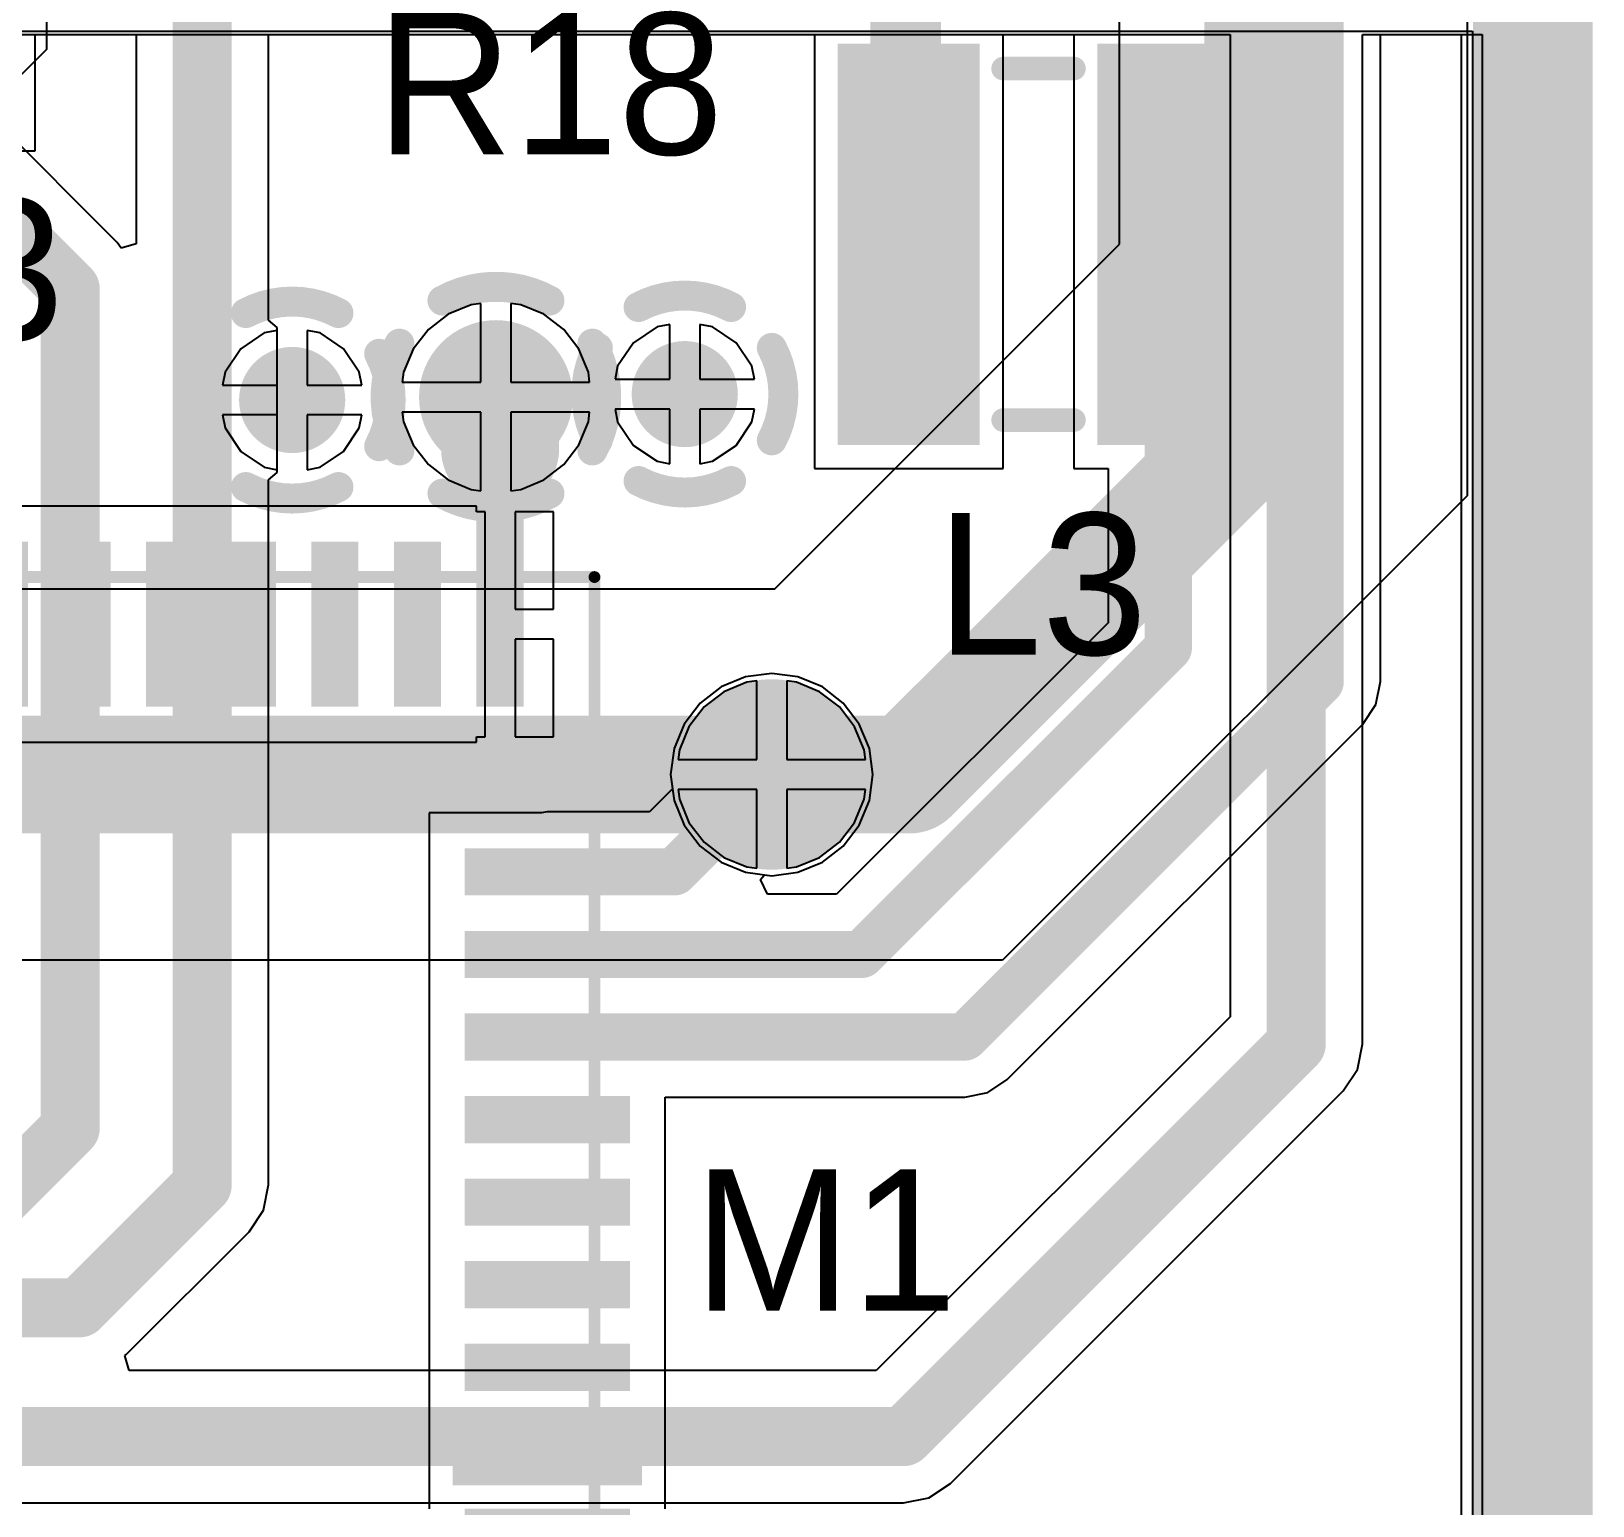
# Model space of a CAD drawing. Header units: millimetres. Extents: x -51 to 108, y 36 to 112.
# Drawn here: x 94.31 to 107.54, y 46.35 to 58.85 of the extents above; entities that cross this region are included whole.
import ezdxf

# ---------------------------------------------------------------- set-up
doc = ezdxf.new("R2010")
doc.units = ezdxf.units.MM
for name, color, linetype in [('BottomLayer', 5, 'Continuous'), ('BottomSolder', 6, 'Continuous'), ('InternalPlane1', 76, 'Continuous'), ('MidLayer1', 16, 'Continuous'), ('PadHoleLayer', 156, 'Continuous'), ('TopLayer', 1, 'Continuous'), ('TopOverlay', 2, 'Continuous'), ('TopSolder', 216, 'Continuous'), ('ViaHoleLayer', 16, 'Continuous')]:
    doc.layers.add(name, color=color, linetype=linetype)

# ---------------------------------------------------------------- blocks, each defined once
blk = doc.blocks.new('WE_TPC_2828_61')
at = {"layer": 'TopLayer'}
for points in [[(-1.6, 0.6), (1.6, 0.6), (-1.6, 1.6), (1.6, 1.6)], [(-1.6, -1.6), (1.6, -1.6), (-1.6, -0.6), (1.6, -0.6)]]:
    blk.add_solid(points, dxfattribs=at)
at = {"layer": 'TopOverlay', "const_width": 0.2}
for points in [[(-1.49, -0.3), (-1.49, 0.3)], [(1.49, -0.3), (1.49, 0.3)]]:
    blk.add_lwpolyline(points, dxfattribs=at)
at = {"layer": 'TopOverlay', "const_width": 0.1}
for points in [[(-1.54, 0.3, 1), (-1.44, 0.3, 1)], [(1.44, 0.3, 1), (1.54, 0.3, 1)], [(-1.54, -0.3, 1), (-1.44, -0.3, 1)], [(1.44, -0.3, 1), (1.54, -0.3, 1)]]:
    blk.add_lwpolyline(points, format="xyb", close=True, dxfattribs=at)
at = {"layer": 'TopSolder'}
for points in [[(-1.702, 0.498), (1.702, 0.498), (-1.702, 1.702), (1.702, 1.702)], [(-1.702, -1.702), (1.702, -1.702), (-1.702, -0.498), (1.702, -0.498)]]:
    blk.add_solid(points, dxfattribs=at)
blk = doc.blocks.new('PCB_MDBT42Q_10X16_67')
at = {"layer": 'TopLayer'}
for points in [[(-5.3, -4.6), (-3.9, -4.6), (-5.3, -3.8), (-3.9, -3.8)], [(3.9, -4.6), (5.3, -4.6), (3.9, -3.8), (5.3, -3.8)], [(2.4, -4.95), (3.4, -4.95), (2.4, -4.55), (3.4, -4.55)], [(3.9, -5.3), (5.3, -5.3), (3.9, -4.9), (5.3, -4.9)], [(3.9, -6), (5.3, -6), (3.9, -5.6), (5.3, -5.6)], [(2.4, -6.35), (3.4, -6.35), (2.4, -5.95), (3.4, -5.95)], [(3.9, -6.7), (5.3, -6.7), (3.9, -6.3), (5.3, -6.3)], [(-3.9, -7), (-5.3, -7), (-3.9, -7.4), (-5.3, -7.4)], [(3.9, -7.4), (5.3, -7.4), (3.9, -7), (5.3, -7)], [(-3.9, -7.7), (-5.3, -7.7), (-3.9, -8.1), (-5.3, -8.1)], [(3.9, -8.1), (5.3, -8.1), (3.9, -7.7), (5.3, -7.7)], [(-3.9, -8.4), (-5.3, -8.4), (-3.9, -8.8), (-5.3, -8.8)], [(3.9, -8.8), (5.3, -8.8), (3.9, -8.4), (5.3, -8.4)], [(-3.9, -9.1), (-5.3, -9.1), (-3.9, -9.5), (-5.3, -9.5)], [(3.9, -9.5), (5.3, -9.5), (3.9, -9.1), (5.3, -9.1)], [(-3.9, -9.8), (-5.3, -9.8), (-3.9, -10.2), (-5.3, -10.2)], [(3.9, -10.2), (5.3, -10.2), (3.9, -9.8), (5.3, -9.8)], [(-3.9, -10.5), (-5.3, -10.5), (-3.9, -10.9), (-5.3, -10.9)], [(3.9, -10.9), (5.3, -10.9), (3.9, -10.5), (5.3, -10.5)], [(-3.9, -11.2), (-5.3, -11.2), (-3.9, -11.6), (-5.3, -11.6)], [(3.9, -11.6), (5.3, -11.6), (3.9, -11.2), (5.3, -11.2)], [(-3.9, -11.9), (-5.3, -11.9), (-3.9, -12.3), (-5.3, -12.3)], [(3.9, -12.3), (5.3, -12.3), (3.9, -11.9), (5.3, -11.9)], [(-3.9, -12.6), (-5.3, -12.6), (-3.9, -13), (-5.3, -13)], [(3.9, -13), (5.3, -13), (3.9, -12.6), (5.3, -12.6)], [(-3.9, -13.3), (-5.3, -13.3), (-3.9, -13.7), (-5.3, -13.7)], [(3.9, -13.7), (5.3, -13.7), (3.9, -13.3), (5.3, -13.3)], [(3.9, -14.4), (5.3, -14.4), (3.9, -14), (5.3, -14)], [(-4.4, -14.9), (-4.4, -16.3), (-4, -14.9), (-4, -16.3)], [(-3.7, -14.9), (-3.7, -16.3), (-3.3, -14.9), (-3.3, -16.3)], [(-3, -14.9), (-3, -16.3), (-2.6, -14.9), (-2.6, -16.3)], [(-2.3, -14.9), (-2.3, -16.3), (-1.9, -14.9), (-1.9, -16.3)], [(-1.6, -14.9), (-1.6, -16.3), (-1.2, -14.9), (-1.2, -16.3)], [(-0.9, -14.9), (-0.9, -16.3), (-0.5, -14.9), (-0.5, -16.3)], [(-0.2, -14.9), (-0.2, -16.3), (0.2, -14.9), (0.2, -16.3)], [(0.5, -14.9), (0.5, -16.3), (0.9, -14.9), (0.9, -16.3)], [(1.2, -14.9), (1.2, -16.3), (1.6, -14.9), (1.6, -16.3)], [(1.9, -14.9), (1.9, -16.3), (2.3, -14.9), (2.3, -16.3)], [(2.6, -14.9), (2.6, -16.3), (3, -14.9), (3, -16.3)], [(3.3, -14.9), (3.3, -16.3), (3.7, -14.9), (3.7, -16.3)], [(4, -14.9), (4, -16.3), (4.4, -14.9), (4.4, -16.3)]]:
    blk.add_solid(points, dxfattribs=at)
at = {"layer": 'TopOverlay', "const_width": 0.1}
for points in [[(-5, 0), (-5, -16)], [(0, 0), (-5, 0)], [(5, 0), (0, 0)], [(5, 0), (5, -16)], [(5, -16), (-5, -16)]]:
    blk.add_lwpolyline(points, dxfattribs=at)
at = {"layer": 'TopOverlay', "const_width": 0.05}
for points in [[(-5.025, 0, 1), (-4.975, 0, 1)], [(-5.025, 0, 1), (-4.975, 0, 1)], [(-0.025, 0, 1), (0.025, 0, 1)], [(-0.025, 0, 1), (0.025, 0, 1)], [(4.975, 0, 1), (5.025, 0, 1)], [(4.975, 0, 1), (5.025, 0, 1)], [(-5.025, -16, 1), (-4.975, -16, 1)], [(-5.025, -16, 1), (-4.975, -16, 1)], [(4.975, -16, 1), (5.025, -16, 1)], [(4.975, -16, 1), (5.025, -16, 1)]]:
    blk.add_lwpolyline(points, format="xyb", close=True, dxfattribs=at)
at = {"layer": 'TopSolder'}
for points in [[(-5.3, -4.6), (-3.9, -4.6), (-5.3, -3.8), (-3.9, -3.8)], [(3.9, -4.6), (5.3, -4.6), (3.9, -3.8), (5.3, -3.8)], [(2.4, -4.95), (3.4, -4.95), (2.4, -4.55), (3.4, -4.55)], [(3.9, -5.3), (5.3, -5.3), (3.9, -4.9), (5.3, -4.9)], [(3.9, -6), (5.3, -6), (3.9, -5.6), (5.3, -5.6)], [(2.4, -6.35), (3.4, -6.35), (2.4, -5.95), (3.4, -5.95)], [(3.9, -6.7), (5.3, -6.7), (3.9, -6.3), (5.3, -6.3)], [(-3.9, -7), (-5.3, -7), (-3.9, -7.4), (-5.3, -7.4)], [(3.9, -7.4), (5.3, -7.4), (3.9, -7), (5.3, -7)], [(-3.9, -7.7), (-5.3, -7.7), (-3.9, -8.1), (-5.3, -8.1)], [(3.9, -8.1), (5.3, -8.1), (3.9, -7.7), (5.3, -7.7)], [(-3.798, -8.298), (-5.402, -8.298), (-3.798, -8.902), (-5.402, -8.902)], [(3.9, -8.8), (5.3, -8.8), (3.9, -8.4), (5.3, -8.4)], [(-3.9, -9.1), (-5.3, -9.1), (-3.9, -9.5), (-5.3, -9.5)], [(3.9, -9.5), (5.3, -9.5), (3.9, -9.1), (5.3, -9.1)], [(-3.9, -9.8), (-5.3, -9.8), (-3.9, -10.2), (-5.3, -10.2)], [(3.9, -10.2), (5.3, -10.2), (3.9, -9.8), (5.3, -9.8)], [(-3.9, -10.5), (-5.3, -10.5), (-3.9, -10.9), (-5.3, -10.9)], [(3.9, -10.9), (5.3, -10.9), (3.9, -10.5), (5.3, -10.5)], [(-3.9, -11.2), (-5.3, -11.2), (-3.9, -11.6), (-5.3, -11.6)], [(3.9, -11.6), (5.3, -11.6), (3.9, -11.2), (5.3, -11.2)], [(-3.9, -11.9), (-5.3, -11.9), (-3.9, -12.3), (-5.3, -12.3)], [(3.9, -12.3), (5.3, -12.3), (3.9, -11.9), (5.3, -11.9)], [(-3.9, -12.6), (-5.3, -12.6), (-3.9, -13), (-5.3, -13)], [(3.9, -13), (5.3, -13), (3.9, -12.6), (5.3, -12.6)], [(-3.9, -13.3), (-5.3, -13.3), (-3.9, -13.7), (-5.3, -13.7)], [(3.9, -13.7), (5.3, -13.7), (3.9, -13.3), (5.3, -13.3)], [(3.9, -14.4), (5.3, -14.4), (3.9, -14), (5.3, -14)], [(-4.4, -14.9), (-4.4, -16.3), (-4, -14.9), (-4, -16.3)], [(-3.7, -14.9), (-3.7, -16.3), (-3.3, -14.9), (-3.3, -16.3)], [(-3, -14.9), (-3, -16.3), (-2.6, -14.9), (-2.6, -16.3)], [(-2.3, -14.9), (-2.3, -16.3), (-1.9, -14.9), (-1.9, -16.3)], [(-1.6, -14.9), (-1.6, -16.3), (-1.2, -14.9), (-1.2, -16.3)], [(-0.9, -14.9), (-0.9, -16.3), (-0.5, -14.9), (-0.5, -16.3)], [(-0.2, -14.9), (-0.2, -16.3), (0.2, -14.9), (0.2, -16.3)], [(0.5, -14.9), (0.5, -16.3), (0.9, -14.9), (0.9, -16.3)], [(1.2, -14.9), (1.2, -16.3), (1.6, -14.9), (1.6, -16.3)], [(1.9, -14.9), (1.9, -16.3), (2.3, -14.9), (2.3, -16.3)], [(2.6, -14.9), (2.6, -16.3), (3, -14.9), (3, -16.3)], [(3.3, -14.9), (3.3, -16.3), (3.7, -14.9), (3.7, -16.3)], [(4, -14.9), (4, -16.3), (4.4, -14.9), (4.4, -16.3)]]:
    blk.add_solid(points, dxfattribs=at)

msp = doc.modelspace()

# ---------------------------------------------------------------- linework, layer by layer
at = {"layer": 'BottomLayer'}
for p, q in [((95.037, 57.064), (91.684, 60.417)), ((93.878, 58.826), (95.197, 58.826)), ((95.197, 58.826), (95.197, 57.053)), ((96.319, 56.404), (96.319, 58.826)), ((96.319, 58.826), (104.468, 58.826)), ((104.468, 58.826), (104.468, 50.499)), ((105.59, 50.267), (105.59, 58.826)), ((105.59, 58.826), (106.604, 58.826)), ((106.604, 58.826), (106.604, 42.653)), ((95.07, 57.014), (95.037, 57.064)), ((95.197, 57.053), (95.07, 57.014)), ((98.037, 56.536), (97.842, 56.455)), ((98.12, 56.547), (98.037, 56.536)), ((98.12, 55.88), (98.12, 56.547)), ((98.457, 56.536), (98.374, 56.547)), ((98.374, 56.547), (98.374, 55.88)), ((98.653, 56.455), (98.457, 56.536)), ((96.393, 56.343), (96.319, 56.404)), ((97.842, 56.455), (97.674, 56.326)), ((98.821, 56.326), (98.653, 56.455)), ((96.393, 55.728), (96.393, 56.343)), ((96.756, 56.297), (96.647, 56.318)), ((96.647, 56.318), (96.647, 55.855)), ((96.955, 56.163), (96.756, 56.297)), ((97.674, 56.326), (97.545, 56.158)), ((98.949, 56.158), (98.821, 56.326)), ((99.612, 56.347), (99.412, 56.214)), ((99.72, 56.369), (99.612, 56.347)), ((99.72, 55.905), (99.72, 56.369)), ((100.083, 56.347), (99.974, 56.369)), ((99.974, 56.369), (99.974, 55.905)), ((100.283, 56.214), (100.083, 56.347)), ((97.089, 55.963), (96.955, 56.163)), ((97.545, 56.158), (97.464, 55.963)), ((99.031, 55.963), (98.949, 56.158)), ((99.412, 56.214), (99.278, 56.014)), ((100.416, 56.014), (100.283, 56.214)), ((99.278, 56.014), (99.257, 55.905)), ((100.438, 55.905), (100.416, 56.014)), ((96.647, 55.855), (97.111, 55.855)), ((97.111, 55.855), (97.089, 55.963)), ((97.464, 55.963), (97.453, 55.88)), ((97.453, 55.88), (98.12, 55.88)), ((98.374, 55.88), (99.041, 55.88)), ((99.041, 55.88), (99.031, 55.963)), ((99.257, 55.905), (99.72, 55.905)), ((99.974, 55.905), (100.438, 55.905)), ((96.393, 55.113), (96.393, 55.728)), ((97.111, 55.601), (96.647, 55.601)), ((96.647, 55.601), (96.647, 55.137)), ((97.089, 55.492), (97.111, 55.601)), ((98.12, 55.626), (97.453, 55.626)), ((97.453, 55.626), (97.464, 55.543)), ((98.12, 54.959), (98.12, 55.626)), ((99.041, 55.626), (98.374, 55.626)), ((98.374, 55.626), (98.374, 54.959)), ((99.031, 55.543), (99.041, 55.626)), ((99.72, 55.651), (99.257, 55.651)), ((99.257, 55.651), (99.278, 55.543)), ((99.72, 55.188), (99.72, 55.651)), ((100.438, 55.651), (99.974, 55.651)), ((99.974, 55.651), (99.974, 55.188)), ((100.416, 55.543), (100.438, 55.651)), ((96.955, 55.292), (97.089, 55.492)), ((97.464, 55.543), (97.545, 55.348)), ((98.949, 55.348), (99.031, 55.543)), ((99.278, 55.543), (99.412, 55.343)), ((100.283, 55.343), (100.416, 55.543)), ((97.545, 55.348), (97.674, 55.18)), ((98.821, 55.18), (98.949, 55.348)), ((99.412, 55.343), (99.612, 55.209)), ((100.083, 55.209), (100.283, 55.343)), ((96.756, 55.159), (96.955, 55.292)), ((99.612, 55.209), (99.72, 55.188)), ((99.974, 55.188), (100.083, 55.209)), ((96.319, 55.052), (96.393, 55.113)), ((96.319, 49.073), (96.319, 55.052)), ((96.647, 55.137), (96.756, 55.159)), ((97.674, 55.18), (97.842, 55.051)), ((97.842, 55.051), (98.037, 54.97)), ((98.457, 54.97), (98.653, 55.051)), ((98.653, 55.051), (98.821, 55.18)), ((98.037, 54.97), (98.12, 54.959)), ((98.374, 54.959), (98.457, 54.97)), ((100.362, 53.381), (100.155, 53.295)), ((100.584, 53.41), (100.362, 53.381)), ((100.806, 53.381), (100.584, 53.41)), ((101.013, 53.295), (100.806, 53.381)), ((100.155, 53.295), (99.978, 53.159)), ((101.19, 53.159), (101.013, 53.295)), ((99.978, 53.159), (99.842, 52.981)), ((101.326, 52.981), (101.19, 53.159)), ((99.842, 52.981), (99.756, 52.774)), ((101.412, 52.774), (101.326, 52.981)), ((99.756, 52.774), (99.727, 52.553)), ((101.441, 52.553), (101.412, 52.774)), ((99.727, 52.553), (99.756, 52.331)), ((101.412, 52.331), (101.441, 52.553)), ((99.756, 52.331), (99.842, 52.124)), ((101.326, 52.124), (101.412, 52.331)), ((99.842, 52.124), (99.978, 51.946)), ((101.19, 51.946), (101.326, 52.124)), ((99.978, 51.946), (100.155, 51.81)), ((101.013, 51.81), (101.19, 51.946)), ((100.155, 51.81), (100.362, 51.724)), ((100.806, 51.724), (101.013, 51.81)), ((100.362, 51.724), (100.584, 51.695)), ((100.584, 51.695), (100.806, 51.724)), ((104.468, 50.499), (101.469, 47.5)), ((105.547, 50.052), (105.59, 50.267)), ((105.426, 49.87), (105.547, 50.052)), ((102.098, 46.543), (105.426, 49.87)), ((96.276, 48.858), (96.319, 49.073)), ((96.155, 48.676), (96.276, 48.858)), ((95.113, 47.635), (96.155, 48.676)), ((95.101, 47.627), (95.113, 47.635)), ((95.14, 47.5), (95.101, 47.627)), ((101.469, 47.5), (95.14, 47.5)), ((101.916, 46.421), (102.098, 46.543)), ((92.463, 46.378), (101.702, 46.378)), ((101.702, 46.378), (101.916, 46.421))]:
    msp.add_line(p, q, dxfattribs=at)
at = {"layer": 'BottomLayer', "const_width": 0.5}
for points in [[(105.029, 50.267), (105.029, 77.267)], [(95.758, 49.073), (95.758, 60.554)], [(91.288, 60.02), (94.64, 56.667)], [(94.64, 49.555), (94.64, 56.667)], [(101.702, 46.939), (105.029, 50.267)], [(94.031, 48.946), (94.64, 49.555)], [(94.717, 48.031), (95.758, 49.073)], [(92.964, 48.031), (94.717, 48.031)], [(92.126, 46.939), (101.702, 46.939)]]:
    msp.add_lwpolyline(points, dxfattribs=at)
at = {"layer": 'BottomLayer'}
for points, const_width in [([(94.515, 56.667, 1), (94.765, 56.667, 1)], 0.25), ([(94.515, 56.667, 1), (94.765, 56.667, 1)], 0.25), ([(97.972, 55.753, 1), (98.522, 55.753, 1)], 0.55), ([(99.672, 55.778, 1), (100.022, 55.778, 1)], 0.35), ([(96.345, 55.728, 1), (96.695, 55.728, 1)], 0.35), ([(100.309, 52.553, 1), (100.859, 52.553, 1)], 0.55), ([(104.904, 50.267, 1), (105.154, 50.267, 1)], 0.25), ([(104.904, 50.267, 1), (105.154, 50.267, 1)], 0.25), ([(94.515, 49.555, 1), (94.765, 49.555, 1)], 0.25), ([(94.515, 49.555, 1), (94.765, 49.555, 1)], 0.25), ([(95.633, 49.073, 1), (95.883, 49.073, 1)], 0.25), ([(95.633, 49.073, 1), (95.883, 49.073, 1)], 0.25), ([(94.592, 48.031, 1), (94.842, 48.031, 1)], 0.25), ([(94.592, 48.031, 1), (94.842, 48.031, 1)], 0.25), ([(101.577, 46.939, 1), (101.827, 46.939, 1)], 0.25), ([(101.577, 46.939, 1), (101.827, 46.939, 1)], 0.25)]:
    msp.add_lwpolyline(points, format="xyb", close=True, dxfattribs=dict(at, const_width=const_width))
at = {"layer": 'BottomSolder'}
for points, const_width in [([(97.921, 55.753, 1), (98.573, 55.753, 1)], 0.652), ([(96.295, 55.728, 1), (96.745, 55.728, 1)], 0.45), ([(99.622, 55.778, 1), (100.072, 55.778, 1)], 0.45), ([(100.258, 52.553, 1), (100.91, 52.553, 1)], 0.652)]:
    msp.add_lwpolyline(points, format="xyb", close=True, dxfattribs=dict(at, const_width=const_width))
at = {"layer": 'InternalPlane1'}
for p, q in [((94.158, 58.854), (106.523, 58.854)), ((106.523, 58.854), (106.523, 42.227))]:
    msp.add_line(p, q, dxfattribs=at)
at = {"layer": 'InternalPlane1', "const_width": 1.016}
msp.add_lwpolyline([(107.034, 42.227), (107.034, 88.329)], dxfattribs=at)
at = {"layer": 'InternalPlane1', "const_width": 0.254}
for points in [[(97.794, 56.571, -0.258618), (98.7, 56.571)], [(96.128, 56.465, -0.249328), (96.912, 56.465)], [(99.455, 56.516, -0.249328), (100.239, 56.516)], [(95.783, 55.336, -0.249328), (95.783, 56.12)], [(97.257, 56.12, -0.249328), (97.257, 55.336)], [(97.429, 55.3, -0.258618), (97.429, 56.206)], [(99.11, 55.386, -0.249328), (99.11, 56.17)], [(99.065, 56.206, -0.258618), (99.065, 55.3)], [(100.585, 56.17, -0.249328), (100.585, 55.386)], [(96.912, 54.99, -0.249328), (96.128, 54.99)], [(98.7, 54.935, -0.258618), (97.794, 54.935)], [(100.239, 55.041, -0.249328), (99.455, 55.041)]]:
    msp.add_lwpolyline(points, format="xyb", dxfattribs=at)
at = {"layer": 'InternalPlane1'}
for points, const_width in [([(97.73, 56.571, 1), (97.857, 56.571, 1)], 0.127), ([(98.637, 56.571, 1), (98.764, 56.571, 1)], 0.127), ([(99.392, 56.516, 1), (99.519, 56.516, 1)], 0.127), ([(100.176, 56.516, 1), (100.303, 56.516, 1)], 0.127), ([(96.064, 56.465, 1), (96.191, 56.465, 1)], 0.127), ([(96.849, 56.465, 1), (96.976, 56.465, 1)], 0.127), ([(95.719, 56.12, 1), (95.846, 56.12, 1)], 0.127), ([(97.194, 56.12, 1), (97.321, 56.12, 1)], 0.127), ([(97.366, 56.206, 1), (97.493, 56.206, 1)], 0.127), ([(99.001, 56.206, 1), (99.128, 56.206, 1)], 0.127), ([(99.047, 56.17, 1), (99.174, 56.17, 1)], 0.127), ([(100.521, 56.17, 1), (100.648, 56.17, 1)], 0.127), ([(95.719, 55.336, 1), (95.846, 55.336, 1)], 0.127), ([(97.194, 55.336, 1), (97.321, 55.336, 1)], 0.127), ([(99.047, 55.386, 1), (99.174, 55.386, 1)], 0.127), ([(100.521, 55.386, 1), (100.648, 55.386, 1)], 0.127), ([(97.366, 55.3, 1), (97.493, 55.3, 1)], 0.127), ([(99.001, 55.3, 1), (99.128, 55.3, 1)], 0.127), ([(96.064, 54.99, 1), (96.191, 54.99, 1)], 0.127), ([(96.849, 54.99, 1), (96.976, 54.99, 1)], 0.127), ([(97.73, 54.935, 1), (97.857, 54.935, 1)], 0.127), ([(98.637, 54.935, 1), (98.764, 54.935, 1)], 0.127), ([(99.392, 55.041, 1), (99.519, 55.041, 1)], 0.127), ([(100.176, 55.041, 1), (100.303, 55.041, 1)], 0.127), ([(100.18, 52.553, 1), (100.988, 52.553, 1)], 0.808)]:
    msp.add_lwpolyline(points, format="xyb", close=True, dxfattribs=dict(at, const_width=const_width))
at = {"layer": 'MidLayer1'}
for p, q in [((106.477, 78.537), (106.477, 55.702)), ((103.53, 57.048), (103.53, 69.037)), ((94.437, 61.976), (94.437, 58.699)), ((94.437, 58.699), (93.726, 57.988)), ((100.609, 54.127), (103.53, 57.048)), ((106.477, 55.702), (106.477, 54.915)), ((106.477, 54.915), (102.718, 51.156)), ((91.186, 54.127), (100.609, 54.127)), ((100.374, 53.336), (100.179, 53.255)), ((100.457, 53.347), (100.374, 53.336)), ((100.457, 52.68), (100.457, 53.347)), ((100.794, 53.336), (100.711, 53.347)), ((100.711, 53.347), (100.711, 52.68)), ((100.989, 53.255), (100.794, 53.336)), ((100.179, 53.255), (100.011, 53.126)), ((101.157, 53.126), (100.989, 53.255)), ((100.011, 53.126), (99.882, 52.958)), ((101.286, 52.958), (101.157, 53.126)), ((99.882, 52.958), (99.801, 52.762)), ((101.367, 52.762), (101.286, 52.958)), ((99.801, 52.762), (99.79, 52.68)), ((99.79, 52.68), (100.457, 52.68)), ((100.711, 52.68), (101.378, 52.68)), ((101.378, 52.68), (101.367, 52.762)), ((100.457, 52.426), (99.79, 52.426)), ((99.79, 52.426), (99.801, 52.343)), ((100.457, 51.758), (100.457, 52.426)), ((101.378, 52.426), (100.711, 52.426)), ((100.711, 52.426), (100.711, 51.758)), ((101.367, 52.343), (101.378, 52.426)), ((99.801, 52.343), (99.882, 52.147)), ((101.286, 52.147), (101.367, 52.343)), ((99.882, 52.147), (100.011, 51.979)), ((101.157, 51.979), (101.286, 52.147)), ((100.011, 51.979), (100.179, 51.85)), ((100.989, 51.85), (101.157, 51.979)), ((100.179, 51.85), (100.374, 51.769)), ((100.374, 51.769), (100.457, 51.758)), ((100.711, 51.758), (100.794, 51.769)), ((100.794, 51.769), (100.989, 51.85)), ((102.718, 51.156), (102.54, 50.978)), ((102.54, 50.978), (93.673, 50.978))]:
    msp.add_line(p, q, dxfattribs=at)
at = {"layer": 'MidLayer1', "const_width": 1}
for points in [[(104.75, 55.55), (104.75, 77.546)], [(101.752, 52.553), (104.75, 55.55)], [(91.008, 52.553), (100.584, 52.553)], [(100.584, 52.553), (101.752, 52.553)]]:
    msp.add_lwpolyline(points, dxfattribs=at)
at = {"layer": 'MidLayer1'}
for points, const_width in [([(97.972, 55.753, 1), (98.522, 55.753, 1)], 0.55), ([(99.672, 55.778, 1), (100.022, 55.778, 1)], 0.35), ([(96.345, 55.728, 1), (96.695, 55.728, 1)], 0.35), ([(104.5, 55.55, 1), (105, 55.55, 1)], 0.5), ([(104.5, 55.55, 1), (105, 55.55, 1)], 0.5), ([(100.309, 52.553, 1), (100.859, 52.553, 1)], 0.55), ([(100.334, 52.553, 1), (100.834, 52.553, 1)], 0.5), ([(100.334, 52.553, 1), (100.834, 52.553, 1)], 0.5), ([(101.502, 52.553, 1), (102.002, 52.553, 1)], 0.5), ([(101.502, 52.553, 1), (102.002, 52.553, 1)], 0.5)]:
    msp.add_lwpolyline(points, format="xyb", close=True, dxfattribs=dict(at, const_width=const_width))
at = {"layer": 'PadHoleLayer', "const_width": 0.2}
for points in [[(99.747, 55.778, 1), (99.947, 55.778, 1)], [(96.42, 55.728, 1), (96.62, 55.728, 1)]]:
    msp.add_lwpolyline(points, format="xyb", close=True, dxfattribs=at)
at = {"layer": 'TopLayer'}
for p, q in [((94.343, 57.841), (94.343, 58.826)), ((94.343, 58.826), (100.945, 58.826)), ((100.945, 58.826), (100.945, 55.148)), ((102.545, 55.148), (102.545, 58.826)), ((102.545, 58.826), (103.145, 58.826)), ((103.145, 58.826), (103.145, 55.148)), ((105.742, 53.34), (105.742, 58.826)), ((105.742, 58.826), (106.426, 58.826)), ((106.426, 58.826), (106.426, 42.934)), ((92.347, 57.841), (94.343, 57.841)), ((98.037, 56.536), (97.842, 56.455)), ((98.12, 56.547), (98.037, 56.536)), ((98.12, 55.88), (98.12, 56.547)), ((98.457, 56.536), (98.374, 56.547)), ((98.374, 56.547), (98.374, 55.88)), ((98.653, 56.455), (98.457, 56.536)), ((97.842, 56.455), (97.674, 56.326)), ((98.821, 56.326), (98.653, 56.455)), ((96.284, 56.297), (96.085, 56.163)), ((96.393, 56.318), (96.284, 56.297)), ((96.393, 55.855), (96.393, 56.318)), ((96.756, 56.297), (96.647, 56.318)), ((96.647, 56.318), (96.647, 55.855)), ((96.955, 56.163), (96.756, 56.297)), ((97.674, 56.326), (97.545, 56.158)), ((98.949, 56.158), (98.821, 56.326)), ((99.612, 56.347), (99.412, 56.214)), ((99.72, 56.369), (99.612, 56.347)), ((99.72, 55.905), (99.72, 56.369)), ((100.083, 56.347), (99.974, 56.369)), ((99.974, 56.369), (99.974, 55.905)), ((100.283, 56.214), (100.083, 56.347)), ((96.085, 56.163), (95.951, 55.963)), ((97.089, 55.963), (96.955, 56.163)), ((97.545, 56.158), (97.464, 55.963)), ((99.031, 55.963), (98.949, 56.158)), ((99.412, 56.214), (99.278, 56.014)), ((100.416, 56.014), (100.283, 56.214)), ((99.278, 56.014), (99.257, 55.905)), ((100.438, 55.905), (100.416, 56.014)), ((95.951, 55.963), (95.929, 55.855)), ((95.929, 55.855), (96.393, 55.855)), ((96.647, 55.855), (97.111, 55.855)), ((97.111, 55.855), (97.089, 55.963)), ((97.464, 55.963), (97.453, 55.88)), ((97.453, 55.88), (98.12, 55.88)), ((98.374, 55.88), (99.041, 55.88)), ((99.041, 55.88), (99.031, 55.963)), ((99.257, 55.905), (99.72, 55.905)), ((99.974, 55.905), (100.438, 55.905)), ((96.393, 55.601), (95.929, 55.601)), ((95.929, 55.601), (95.951, 55.492)), ((96.393, 55.137), (96.393, 55.601)), ((97.111, 55.601), (96.647, 55.601)), ((96.647, 55.601), (96.647, 55.137)), ((97.089, 55.492), (97.111, 55.601)), ((98.12, 55.626), (97.453, 55.626)), ((97.453, 55.626), (97.464, 55.543)), ((98.12, 54.959), (98.12, 55.626)), ((99.041, 55.626), (98.374, 55.626)), ((98.374, 55.626), (98.374, 54.959)), ((99.031, 55.543), (99.041, 55.626)), ((99.72, 55.651), (99.257, 55.651)), ((99.257, 55.651), (99.278, 55.543)), ((99.72, 55.188), (99.72, 55.651)), ((100.438, 55.651), (99.974, 55.651)), ((99.974, 55.651), (99.974, 55.188)), ((100.416, 55.543), (100.438, 55.651)), ((95.951, 55.492), (96.085, 55.292)), ((96.955, 55.292), (97.089, 55.492)), ((97.464, 55.543), (97.545, 55.348)), ((98.949, 55.348), (99.031, 55.543)), ((99.278, 55.543), (99.412, 55.343)), ((100.283, 55.343), (100.416, 55.543)), ((97.545, 55.348), (97.674, 55.18)), ((98.821, 55.18), (98.949, 55.348)), ((99.412, 55.343), (99.612, 55.209)), ((100.083, 55.209), (100.283, 55.343)), ((96.085, 55.292), (96.284, 55.159)), ((96.756, 55.159), (96.955, 55.292)), ((99.612, 55.209), (99.72, 55.188)), ((99.974, 55.188), (100.083, 55.209)), ((96.284, 55.159), (96.393, 55.137)), ((96.647, 55.137), (96.756, 55.159)), ((97.674, 55.18), (97.842, 55.051)), ((97.842, 55.051), (98.037, 54.97)), ((98.457, 54.97), (98.653, 55.051)), ((98.653, 55.051), (98.821, 55.18)), ((100.945, 55.148), (102.545, 55.148)), ((103.145, 55.148), (103.435, 55.148)), ((103.435, 55.148), (103.435, 53.838)), ((98.037, 54.97), (98.12, 54.959)), ((98.374, 54.959), (98.457, 54.97)), ((98.082, 54.827), (90.082, 54.827)), ((98.082, 54.781), (98.082, 54.827)), ((98.155, 54.781), (98.082, 54.781)), ((98.155, 53.827), (98.155, 54.781)), ((98.736, 54.781), (98.409, 54.781)), ((98.409, 54.781), (98.409, 53.954)), ((98.736, 53.954), (98.736, 54.781)), ((98.409, 53.954), (98.736, 53.954)), ((98.155, 52.873), (98.155, 53.827)), ((103.435, 53.838), (101.133, 51.537)), ((98.736, 53.7), (98.409, 53.7)), ((98.409, 53.7), (98.409, 52.873)), ((98.736, 52.873), (98.736, 53.7)), ((100.362, 53.381), (100.155, 53.295)), ((100.584, 53.41), (100.362, 53.381)), ((100.806, 53.381), (100.584, 53.41)), ((101.013, 53.295), (100.806, 53.381)), ((105.703, 53.145), (105.742, 53.34)), ((100.155, 53.295), (99.978, 53.159)), ((101.19, 53.159), (101.013, 53.295)), ((99.978, 53.159), (99.842, 52.981)), ((101.326, 52.981), (101.19, 53.159)), ((105.593, 52.98), (105.703, 53.145)), ((99.842, 52.981), (99.756, 52.774)), ((101.412, 52.774), (101.326, 52.981)), ((102.58, 49.967), (105.593, 52.98)), ((90.482, 52.827), (98.082, 52.827)), ((98.082, 52.827), (98.082, 52.873)), ((98.082, 52.873), (98.155, 52.873)), ((98.409, 52.873), (98.736, 52.873)), ((99.756, 52.774), (99.727, 52.553)), ((101.441, 52.553), (101.412, 52.774)), ((99.727, 52.553), (99.743, 52.432)), ((101.412, 52.331), (101.441, 52.553)), ((99.743, 52.432), (99.547, 52.237)), ((101.326, 52.124), (101.412, 52.331)), ((98.632, 52.227), (97.682, 52.227)), ((97.682, 52.227), (97.682, 51.227)), ((98.682, 52.237), (98.632, 52.227)), ((99.547, 52.237), (98.682, 52.237)), ((101.19, 51.946), (101.326, 52.124)), ((101.013, 51.81), (101.19, 51.946)), ((100.806, 51.724), (101.013, 51.81)), ((100.49, 51.664), (100.523, 51.703)), ((100.549, 51.537), (100.49, 51.664)), ((100.523, 51.703), (100.584, 51.695)), ((100.584, 51.695), (100.806, 51.724)), ((101.133, 51.537), (100.549, 51.537)), ((97.682, 51.227), (97.682, 50.527)), ((97.682, 50.527), (97.682, 49.827)), ((102.414, 49.856), (102.58, 49.967)), ((97.682, 49.827), (97.682, 49.127)), ((99.682, 49.127), (99.682, 49.817)), ((99.682, 49.817), (102.219, 49.817)), ((102.219, 49.817), (102.414, 49.856)), ((97.682, 49.127), (97.682, 48.427)), ((99.682, 48.427), (99.682, 49.127)), ((97.682, 48.427), (97.682, 47.727)), ((99.682, 47.727), (99.682, 48.427)), ((97.682, 47.727), (97.682, 47.027)), ((99.682, 47.027), (99.682, 47.727)), ((97.682, 47.027), (97.682, 46.327)), ((99.682, 46.327), (99.682, 47.027))]:
    msp.add_line(p, q, dxfattribs=at)
for points, const_width in [([(101.719, 57.074), (101.719, 60.858)], 0.6), ([(105.232, 53.34), (105.232, 59.563)], 0.4), ([(103.945, 53.627), (103.945, 57.048)], 0.4), ([(98.247, 55.753), (98.282, 55.719)], 1), ([(98.282, 55.312), (98.282, 55.719)], 1), ([(98.282, 53.827), (98.282, 55.312)], 0.4), ([(101.344, 51.027), (103.945, 53.627)], 0.4), ([(102.219, 50.327), (105.232, 53.34)], 0.4), ([(99.758, 51.727), (100.584, 52.553)], 0.4), ([(98.682, 51.727), (99.758, 51.727)], 0.4), ([(98.682, 51.027), (101.344, 51.027)], 0.4), ([(98.682, 50.327), (102.219, 50.327)], 0.4)]:
    msp.add_lwpolyline(points, dxfattribs=dict(at, const_width=const_width))
for points, const_width in [([(101.569, 57.074, 1), (101.869, 57.074, 1)], 0.3), ([(103.845, 57.048, 1), (104.045, 57.048, 1)], 0.2), ([(97.972, 55.753, 1), (98.522, 55.753, 1)], 0.55), ([(97.997, 55.753, 1), (98.497, 55.753, 1)], 0.5), ([(98.032, 55.719, 1), (98.532, 55.719, 1)], 0.5), ([(98.032, 55.719, 1), (98.532, 55.719, 1)], 0.5), ([(99.672, 55.778, 1), (100.022, 55.778, 1)], 0.35), ([(96.345, 55.728, 1), (96.695, 55.728, 1)], 0.35), ([(98.032, 55.312, 1), (98.532, 55.312, 1)], 0.5), ([(98.182, 55.312, 1), (98.382, 55.312, 1)], 0.2), ([(98.182, 53.827, 1), (98.382, 53.827, 1)], 0.2), ([(103.845, 53.627, 1), (104.045, 53.627, 1)], 0.2), ([(103.845, 53.627, 1), (104.045, 53.627, 1)], 0.2), ([(105.132, 53.34, 1), (105.332, 53.34, 1)], 0.2), ([(105.132, 53.34, 1), (105.332, 53.34, 1)], 0.2), ([(100.309, 52.553, 1), (100.859, 52.553, 1)], 0.55), ([(100.484, 52.553, 1), (100.684, 52.553, 1)], 0.2), ([(98.582, 51.727, 1), (98.782, 51.727, 1)], 0.2), ([(99.658, 51.727, 1), (99.858, 51.727, 1)], 0.2), ([(99.658, 51.727, 1), (99.858, 51.727, 1)], 0.2), ([(98.582, 51.027, 1), (98.782, 51.027, 1)], 0.2), ([(101.244, 51.027, 1), (101.444, 51.027, 1)], 0.2), ([(101.244, 51.027, 1), (101.444, 51.027, 1)], 0.2), ([(98.582, 50.327, 1), (98.782, 50.327, 1)], 0.2), ([(102.119, 50.327, 1), (102.319, 50.327, 1)], 0.2), ([(102.119, 50.327, 1), (102.319, 50.327, 1)], 0.2)]:
    msp.add_lwpolyline(points, format="xyb", close=True, dxfattribs=dict(at, const_width=const_width))
at = {"layer": 'TopOverlay', "const_width": 0.3}
msp.add_lwpolyline([(106.883, 41.453), (106.883, 88.329)], dxfattribs=at)
at = {"layer": 'TopSolder'}
for points, const_width in [([(97.921, 55.753, 1), (98.573, 55.753, 1)], 0.652), ([(96.295, 55.728, 1), (96.745, 55.728, 1)], 0.45), ([(99.622, 55.778, 1), (100.072, 55.778, 1)], 0.45), ([(100.258, 52.553, 1), (100.91, 52.553, 1)], 0.652)]:
    msp.add_lwpolyline(points, format="xyb", close=True, dxfattribs=dict(at, const_width=const_width))
at = {"layer": 'ViaHoleLayer', "const_width": 0.3}
for points in [[(98.097, 55.753, 1), (98.397, 55.753, 1)], [(100.434, 52.553, 1), (100.734, 52.553, 1)]]:
    msp.add_lwpolyline(points, format="xyb", close=True, dxfattribs=at)

# ---------------------------------------------------------------- block references
for name, p, rotation in [('WE_TPC_2828_61', (102.845, 57.048), 270), ('PCB_MDBT42Q_10X16_67', (94.082, 38.227), 180)]:
    msp.add_blockref(name, p, dxfattribs=dict(rotation=rotation))

# ---------------------------------------------------------------- texts
at = {"layer": 'TopOverlay'}
for s, p in [('R18', (97.231, 57.81)), ('C13', (91.643, 56.236)), ('L3', (101.981, 53.569)), ('M1', (99.924, 48.006))]:
    msp.add_text(s, height=1.2, dxfattribs=at).set_placement(p)

doc.saveas('drawing.dxf')
